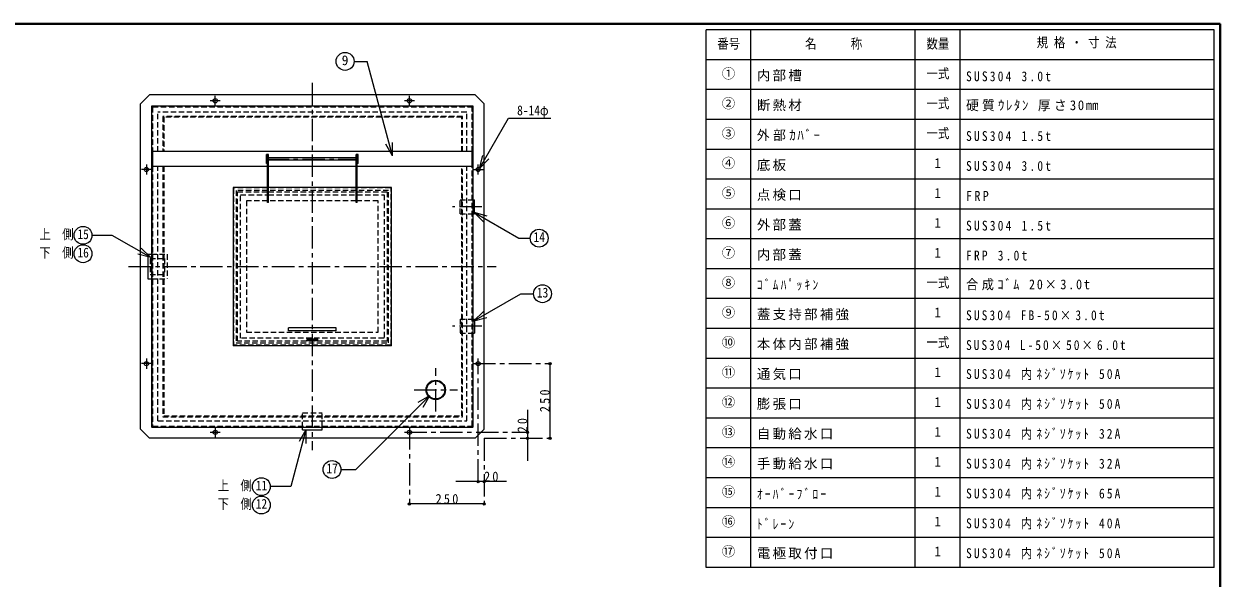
# Model space of a CAD drawing. Units: millimetres at full size, sheet at 1:15. Extents: x -3184 to 2891, y -2037 to 2178.
# Drawn here: x -1112 to 2891, y 322 to 2178 of the extents above; entities that cross this region are included whole.
import ezdxf
from ezdxf.enums import TextEntityAlignment as Align

# ---------------------------------------------------------------- set-up
doc = ezdxf.new("R2010")
doc.units = ezdxf.units.MM
doc.header["$LTSCALE"] = 15
doc.header["$PDMODE"] = 32
doc.header["$PDSIZE"] = 7.5
doc.linetypes.add('CHAIN1', pattern=[8, 5, -1, 1, -1])
doc.linetypes.add('DASHED1', pattern=[1.8, 1.2, -0.6])
doc.layers.add('0-0', color=7, linetype='Continuous', lineweight=18)
doc.styles.add('ＭＳ ゴシック', font='')
doc.styles.get('ＭＳ ゴシック').set_extended_font_data('MS Gothic')

msp = doc.modelspace()

# ---------------------------------------------------------------- linework, layer by layer
at = {"layer": '0-0', "color": 1, "lineweight": 40}
for p, q in [((2890.8, 2177.87), (-3184.2, 2177.87)), ((2890.8, -2037.13), (2890.8, 2177.87))]:
    msp.add_line(p, q, dxfattribs=at)
at = {"layer": '0-0', "color": 3}
for p, q in [((1170.8, 357.87), (1170.8, 2157.87)), ((2870.8, 2157.87), (1170.8, 2157.87)), ((1320.8, 357.87), (1320.8, 2157.87)), ((1870.8, 357.87), (1870.8, 2157.87)), ((2020.8, 357.87), (2020.8, 2157.87)), ((2870.8, 357.87), (2870.8, 2157.87)), ((2870.8, 2057.87), (1170.8, 2057.87)), ((2870.8, 1957.87), (1170.8, 1957.87)), ((2870.8, 1857.87), (1170.8, 1857.87)), ((2870.8, 1757.87), (1170.8, 1757.87)), ((2870.8, 1657.87), (1170.8, 1657.87)), ((2870.8, 1557.87), (1170.8, 1557.87)), ((2870.8, 1457.87), (1170.8, 1457.87)), ((2870.8, 1357.87), (1170.8, 1357.87)), ((2870.8, 1257.87), (1170.8, 1257.87)), ((2870.8, 1157.87), (1170.8, 1157.87)), ((2870.8, 1057.87), (1170.8, 1057.87)), ((2870.8, 957.87), (1170.8, 957.87)), ((2870.8, 857.87), (1170.8, 857.87)), ((2870.8, 757.87), (1170.8, 757.87)), ((2870.8, 657.87), (1170.8, 657.87)), ((2870.8, 557.87), (1170.8, 557.87)), ((2870.8, 457.87), (1170.8, 457.87)), ((2870.8, 357.87), (1170.8, 357.87))]:
    msp.add_line(p, q, dxfattribs=at)
at = {"layer": '0-0'}
for p, q in [((-7.04, 2052.3), (37.26, 2052.3)), ((122.01, 1736.01), (37.26, 2052.3)), ((-684.7, 1901.87), (-684.7, 828.87)), ((-683.2, 1903.37), (389.8, 1903.37)), ((391.3, 828.87), (391.3, 1901.87)), ((122.01, 1736.01), (99.51, 1774.98)), ((122.01, 1736.01), (122.01, 1781.01)), ((0.3, 1729.37), (-293.7, 1729.37)), ((0.3, 1721.37), (-293.7, 1721.37)), ((412.52, 1693.97), (424.16, 1737.43)), ((412.52, 1693.97), (444.34, 1725.79)), ((391.3, 1588.87), (395.55, 1588.87)), ((395.55, 1541.87), (395.55, 1588.87)), ((391.3, 1541.87), (395.55, 1541.87)), ((394.11, 1547.26), (437.58, 1535.61)), ((394.11, 1547.26), (425.93, 1515.44)), ((394.11, 1547.26), (544.62, 1460.36)), ((544.62, 1460.36), (582.23, 1460.36)), ((-687.46, 1395.33), (-730.92, 1406.98)), ((-687.46, 1395.33), (-719.28, 1427.15)), ((-697.45, 1406.37), (-697.45, 1324.37)), ((-697.45, 1406.37), (-684.7, 1406.37)), ((-697.45, 1324.37), (-684.7, 1324.37)), ((394.11, 1183.48), (425.93, 1215.3)), ((391.3, 1188.87), (395.55, 1188.87)), ((394.11, 1183.48), (437.58, 1195.13)), ((395.55, 1188.87), (395.55, 1141.87)), ((391.3, 1141.87), (395.55, 1141.87)), ((245.63, 932.4), (-0.96, 685.81)), ((245.63, 932.4), (206.66, 909.9)), ((245.63, 932.4), (223.13, 893.43)), ((-683.2, 827.37), (389.8, 827.37)), ((-168.07, 818.37), (-218.98, 628.39)), ((-168.07, 818.37), (-190.57, 779.4)), ((-179.2, 819.12), (-179.2, 827.37)), ((-179.2, 819.12), (-114.2, 819.12)), ((-168.07, 818.37), (-168.07, 773.37)), ((-114.2, 819.12), (-114.2, 827.37)), ((-50.75, 685.81), (-0.96, 685.81)), ((-218.98, 628.39), (-287.25, 628.39))]:
    msp.add_line(p, q, dxfattribs=at)
at = {"layer": '0-0', "color": 4, "linetype": 'CHAIN1', "lineweight": 9}
for p, q in [((-146.7, 1980.37), (-146.7, 750.37)), ((-471.7, 1903.37), (-471.7, 1937.37)), ((178.3, 1903.37), (178.3, 1937.37)), ((-454.7, 1920.37), (-488.7, 1920.37)), ((195.3, 1920.37), (161.3, 1920.37)), ((-299.7, 1725.37), (6.3, 1725.37)), ((-684.7, 1690.37), (-718.7, 1690.37)), ((-701.7, 1707.37), (-701.7, 1673.37)), ((391.3, 1690.37), (425.3, 1690.37)), ((408.3, 1673.37), (408.3, 1707.37)), ((420.55, 1565.37), (322.55, 1565.37)), ((-761.7, 1365.37), (468.3, 1365.37)), ((420.55, 1165.37), (322.55, 1165.37)), ((-701.7, 1057.37), (-701.7, 1023.37)), ((408.3, 645.37), (408.3, 1057.37)), ((-684.7, 1040.37), (-718.7, 1040.37)), ((266.3, 879.87), (266.3, 1024.87)), ((391.3, 1040.37), (648.3, 1040.37)), ((193.8, 952.37), (338.8, 952.37)), ((-488.7, 810.37), (-454.7, 810.37)), ((-471.7, 827.37), (-471.7, 793.37)), ((161.3, 810.37), (573.3, 810.37)), ((178.3, 827.37), (178.3, 570.37)), ((428.3, 790.37), (428.3, 570.37)), ((428.3, 790.37), (648.3, 790.37))]:
    msp.add_line(p, q, dxfattribs=at)
at = {"layer": '0-0', "color": 4, "lineweight": 9}
for p, q in [((-721.7, 1910.37), (-691.7, 1940.37)), ((398.3, 1940.37), (-691.7, 1940.37)), ((398.3, 1940.37), (428.3, 1910.37)), ((-721.7, 820.37), (-721.7, 1910.37)), ((648.3, 1040.37), (648.3, 790.37)), ((573.3, 885.37), (573.3, 715.37)), ((-721.7, 820.37), (-691.7, 790.37)), ((398.3, 790.37), (-691.7, 790.37)), ((503.3, 645.37), (333.3, 645.37)), ((428.3, 570.37), (178.3, 570.37))]:
    msp.add_line(p, q, dxfattribs=at)
at = {"layer": '0-0', "color": 4, "linetype": 'DASHED1', "lineweight": 9}
for p, q in [((-683.2, 1900.37), (-683.2, 830.37)), ((-681.7, 1901.87), (388.3, 1901.87)), ((-681.7, 1898.87), (-681.7, 1750.37)), ((-680.2, 1900.37), (386.8, 1900.37)), ((369.8, 1881.87), (-663.2, 1881.87)), ((-663.2, 1750.37), (-663.2, 1881.87)), ((369.8, 1750.37), (369.8, 1881.87)), ((388.3, 1750.37), (388.3, 1898.87)), ((389.8, 830.37), (389.8, 1900.37)), ((-293.7, 1729.37), (-299.7, 1729.37)), ((-293.7, 1721.37), (-299.7, 1721.37)), ((0.3, 1729.37), (6.3, 1729.37)), ((0.3, 1721.37), (6.3, 1721.37)), ((-681.7, 1700.37), (-681.7, 831.87)), ((-663.2, 848.87), (-663.2, 1700.37)), ((369.8, 848.87), (369.8, 1700.37)), ((388.3, 831.87), (388.3, 1700.37)), ((-396.7, 1115.37), (-396.7, 1615.37)), ((-396.7, 1615.37), (-296.7, 1615.37)), ((-386.7, 1125.37), (-386.7, 1605.37)), ((-386.7, 1605.37), (-296.7, 1605.37)), ((-293.7, 1615.37), (0.3, 1615.37)), ((-293.7, 1605.37), (0.3, 1605.37)), ((3.3, 1615.37), (103.3, 1615.37)), ((3.3, 1605.37), (93.3, 1605.37)), ((93.3, 1605.37), (93.3, 1125.37)), ((103.3, 1615.37), (103.3, 1115.37)), ((347.55, 1541.87), (391.3, 1541.87)), ((-684.7, 1406.37), (-632.45, 1406.37)), ((-632.45, 1406.37), (-632.45, 1324.37)), ((-688.95, 1391.87), (-640.95, 1391.87)), ((-688.95, 1391.87), (-688.95, 1338.87)), ((-640.95, 1391.87), (-640.95, 1338.87)), ((-688.95, 1338.87), (-640.95, 1338.87)), ((-684.7, 1324.37), (-632.45, 1324.37)), ((347.55, 1188.87), (391.3, 1188.87)), ((93.3, 1125.37), (-386.7, 1125.37)), ((103.3, 1115.37), (-396.7, 1115.37)), ((-663.2, 848.87), (369.8, 848.87)), ((-179.2, 875.12), (-114.2, 875.12)), ((-179.2, 827.37), (-179.2, 875.12)), ((-114.2, 827.37), (-114.2, 875.12)), ((-681.7, 828.87), (388.3, 828.87)), ((-680.2, 830.37), (386.8, 830.37))]:
    msp.add_line(p, q, dxfattribs=at)
at = {"layer": '0-0', "linetype": 'DASHED1'}
for p, q in [((-647, 1868.37), (-647, 1750.37)), ((-644, 1865.37), (-644, 1750.37)), ((-293.7, 1730.37), (-299.7, 1730.37)), ((6.3, 1730.37), (0.3, 1730.37)), ((-647, 1700.37), (-647, 862.37)), ((-644, 1700.37), (-644, 865.37)), ((-293.7, 1720.37), (-299.7, 1720.37)), ((6.3, 1720.37), (0.3, 1720.37)), ((353.3, 865.37), (353.3, 1700.37)), ((356.3, 862.37), (356.3, 1700.37)), ((-410.2, 1627.37), (-410.2, 1103.37)), ((-296.7, 1628.87), (-408.7, 1628.87)), ((-401.7, 1620.37), (-401.7, 1110.37)), ((-296.7, 1620.37), (-401.7, 1620.37)), ((0.3, 1628.87), (-293.7, 1628.87)), ((0.3, 1620.37), (-293.7, 1620.37)), ((115.3, 1628.87), (3.3, 1628.87)), ((116.8, 1103.37), (116.8, 1627.37)), ((-366.7, 1585.37), (-366.7, 1145.37)), ((-296.7, 1585.37), (-366.7, 1585.37)), ((0.3, 1585.37), (-293.7, 1585.37)), ((-366.7, 1145.37), (73.3, 1145.37)), ((115.3, 1101.87), (-408.7, 1101.87)), ((-647, 862.37), (356.3, 862.37)), ((-644, 865.37), (353.3, 865.37))]:
    msp.add_line(p, q, dxfattribs=at)
at = {"layer": '0-0', "color": 5, "lineweight": 25}
for p, q in [((-299.7, 1710.37), (-299.7, 1740.37)), ((-293.7, 1740.37), (-299.7, 1740.37)), ((-293.7, 1580.37), (-293.7, 1740.37)), ((0.3, 1580.37), (0.3, 1740.37)), ((6.3, 1740.37), (0.3, 1740.37)), ((3.3, 1580.37), (3.3, 1740.37)), ((6.3, 1710.37), (6.3, 1740.37)), ((388.3, 1700.37), (388.3, 1750.37)), ((-296.7, 1700.37), (-681.7, 1700.37)), ((-296.7, 1710.37), (-299.7, 1710.37)), ((0.3, 1700.37), (-293.7, 1700.37)), ((6.3, 1710.37), (3.3, 1710.37)), ((388.3, 1700.37), (3.3, 1700.37)), ((-411.7, 1628.87), (-411.7, 1101.87)), ((-296.7, 1630.37), (-410.2, 1630.37)), ((-293.7, 1610.37), (-296.7, 1610.37)), ((0.3, 1630.37), (-293.7, 1630.37)), ((3.3, 1610.37), (0.3, 1610.37)), ((116.8, 1630.37), (3.3, 1630.37)), ((118.3, 1101.87), (118.3, 1628.87)), ((3.3, 1580.37), (0.3, 1580.37)), ((-226.7, 1150.37), (-226.7, 1160.37)), ((-66.7, 1150.37), (-226.7, 1150.37)), ((-162.7, 1123.37), (-130.7, 1123.37)), ((-131.7, 1121.87), (-161.7, 1121.87)), ((-161.7, 1118.87), (-161.7, 1121.87)), ((-131.7, 1118.87), (-131.7, 1121.87)), ((116.8, 1100.37), (-410.2, 1100.37)), ((-162.7, 1117.37), (-130.7, 1117.37)), ((-161.7, 1118.87), (-131.7, 1118.87))]:
    msp.add_line(p, q, dxfattribs=at)
at = {"layer": '0-0', "color": 4, "lineweight": 9}
msp.add_lwpolyline([(398.3, 790.37), (428.3, 820.37), (428.3, 1910.37)], dxfattribs=at)
at = {"layer": '0-0', "linetype": 'DASHED1'}
for points in [[(356.3, 1750.37), (356.3, 1868.37), (-647, 1868.37)], [(353.3, 1750.37), (353.3, 1865.37), (-644, 1865.37)], [(-401.7, 1110.37), (108.3, 1110.37), (108.3, 1620.37), (3.3, 1620.37)], [(73.3, 1145.37), (73.3, 1585.37), (3.3, 1585.37)]]:
    msp.add_lwpolyline(points, dxfattribs=at)
at = {"layer": '0-0'}
for points in [[(412.52, 1693.97), (509.5, 1861.95), (651.12, 1861.95)], [(-687.46, 1395.33), (-816.44, 1469.8), (-883.92, 1469.8)], [(394.11, 1183.48), (551.49, 1274.34), (593.49, 1274.34)]]:
    msp.add_lwpolyline(points, dxfattribs=at)
at = {"layer": '0-0', "color": 5, "lineweight": 25}
for points in [[(388.3, 1750.37), (-681.7, 1750.37), (-681.7, 1700.37)], [(-293.7, 1580.37), (-296.7, 1580.37), (-296.7, 1740.37)], [(-66.7, 1150.37), (-66.7, 1160.37), (-226.7, 1160.37)]]:
    msp.add_lwpolyline(points, dxfattribs=at)
at = {"layer": '0-0', "color": 4, "linetype": 'DASHED1', "lineweight": 9}
for points in [[(347.55, 1541.87), (347.55, 1588.87), (391.3, 1588.87)], [(347.55, 1188.87), (347.55, 1141.87), (391.3, 1141.87)]]:
    msp.add_lwpolyline(points, dxfattribs=at)
at = {"layer": '0-0'}
for centre in [(-37.04, 2052.3), (-913.92, 1469.8), (612.23, 1460.36), (-913.92, 1408.3), (623.49, 1274.34), (-80.75, 685.81), (-317.25, 628.39), (-317.25, 566.89)]:
    msp.add_circle(centre, 30, dxfattribs=at)
at = {"layer": '0-0', "color": 4, "lineweight": 9}
for centre in [(-471.7, 1920.37), (178.3, 1920.37), (-701.7, 1690.37), (408.3, 1690.37), (-701.7, 1040.37), (408.3, 1040.37), (-471.7, 810.37), (178.3, 810.37)]:
    msp.add_circle(centre, 7, dxfattribs=at)
at = {"layer": '0-0', "color": 5, "lineweight": 25}
for radius in [32.5, 30.25]:
    msp.add_circle((266.3, 952.37), radius, dxfattribs=at)
at = {"layer": '0-0'}
for centre, start, end in [((-683.2, 1901.87), 90, 180), ((389.8, 1901.87), 0, 90), ((-683.2, 828.87), 180, 270), ((389.8, 828.87), 270, 0)]:
    msp.add_arc(centre, 1.5, start, end, dxfattribs=at)
at = {"layer": '0-0', "color": 4, "linetype": 'DASHED1', "lineweight": 9}
for centre, start, end in [((-681.7, 1900.37), 90, 180), ((-680.2, 1898.87), 90, 180), ((386.8, 1898.87), 0, 90), ((388.3, 1900.37), 0, 90), ((-681.7, 830.37), 180, 270), ((-680.2, 831.87), 180, 270), ((386.8, 831.87), 270, 0), ((388.3, 830.37), 270, 0)]:
    msp.add_arc(centre, 1.5, start, end, dxfattribs=at)
at = {"layer": '0-0', "color": 5, "lineweight": 25}
for centre, radius, start, end in [((-410.2, 1628.87), 1.5, 90, 180), ((116.8, 1628.87), 1.5, 0, 90), ((-162.7, 1120.37), 3, 90, 270), ((-130.7, 1120.37), 3, 270, 90), ((-410.2, 1101.87), 1.5, 180, 270), ((116.8, 1101.87), 1.5, 270, 0)]:
    msp.add_arc(centre, radius, start, end, dxfattribs=at)
at = {"layer": '0-0', "linetype": 'DASHED1'}
for centre, start, end in [((-408.7, 1627.37), 90, 180), ((115.3, 1627.37), 0, 90), ((-408.7, 1103.37), 180, 270), ((115.3, 1103.37), 270, 0)]:
    msp.add_arc(centre, 1.5, start, end, dxfattribs=at)
at = {"layer": '0-0', "color": 4}
for p in [(648.3, 1040.37), (573.3, 810.37), (573.3, 790.37), (648.3, 790.37), (408.3, 645.37), (428.3, 645.37), (178.3, 570.37), (428.3, 570.37)]:
    msp.add_point(p, dxfattribs=at)

# ---------------------------------------------------------------- texts
at = {"layer": '0-0', "style": 'ＭＳ ゴシック', "width": 0.85}
for s, p in [('番号', (1208.3, 2085.37)), ('名\u3000\u3000\u3000称', (1502.05, 2085.37)), ('数量', (1908.3, 2085.37)), ('規 格 ・ 寸 法', (2277.18, 2089.43)), ('一式', (1908.3, 1985.37)), ('一式', (1908.3, 1885.37)), ('8-14φ', (538.62, 1861.95)), ('一式', (1908.3, 1785.37)), ('上\u3000側', (-1060.17, 1447.3)), ('15', (-932.67, 1447.3)), ('14', (593.48, 1437.86)), ('下\u3000側', (-1060.17, 1385.8)), ('16', (-932.67, 1385.8)), ('一式', (1908.3, 1285.37)), ('13', (604.74, 1251.84)), ('一式', (1908.3, 1085.37)), ('17', (-99.5, 663.31)), ('上\u3000側', (-463.5, 605.89)), ('11', (-336, 605.89)), ('下\u3000側', (-463.5, 544.39)), ('12', (-336, 544.39))]:
    msp.add_text(s, height=32.99, dxfattribs=at).set_placement(p, align=Align.BOTTOM_LEFT)
at = {"layer": '0-0', "style": 'ＭＳ ゴシック'}
for s, p in [('9', (-48.29, 2029.8)), ('①', (1223.3, 1985.37)), ('②', (1223.3, 1885.37)), ('③', (1223.3, 1785.37)), ('④', (1223.3, 1685.37)), ('1', (1934.55, 1685.37)), ('⑤', (1223.3, 1585.37)), ('1', (1934.55, 1585.37)), ('⑥', (1223.3, 1485.37)), ('1', (1934.55, 1485.37)), ('⑦', (1223.3, 1385.37)), ('1', (1934.55, 1385.37)), ('⑧', (1223.3, 1285.37)), ('⑨', (1223.3, 1185.37)), ('1', (1934.55, 1185.37)), ('⑩', (1223.3, 1085.37)), ('⑪', (1223.3, 985.37)), ('1', (1934.55, 985.37)), ('⑫', (1223.3, 885.37)), ('1', (1934.55, 885.37)), ('⑬', (1223.3, 785.37)), ('1', (1934.55, 785.37)), ('⑭', (1223.3, 685.37)), ('1', (1934.55, 685.37)), ('⑮', (1223.3, 585.37)), ('1', (1934.55, 585.37)), ('⑯', (1223.3, 485.37)), ('1', (1934.55, 485.37)), ('⑰', (1223.3, 385.37)), ('1', (1934.55, 385.37))]:
    msp.add_text(s, height=32.99, dxfattribs=at).set_placement(p, align=Align.BOTTOM_LEFT)
at = {"layer": '0-0', "char_height": 32.99, "attachment_point": 7, "style": 'ＭＳ ゴシック'}
for s, insert in [('\\T1.17;内部槽', (1340.8, 1985.37)), ('\\T1.39;\\W0.85;SUS304\\~3.0t', (2040.8, 1985.37)), ('\\T1.17;断熱材', (1340.8, 1885.37)), ('\\T1.25;\\W0.95;硬質ｳﾚﾀﾝ\\~厚さ30㎜', (2040.8, 1885.37)), ('\\T1.27;\\W0.95;外部ｶﾊﾞｰ', (1340.8, 1785.37)), ('\\T1.39;\\W0.85;SUS304\\~1.5t', (2040.8, 1785.37)), ('\\T1.17;底板', (1340.8, 1685.37)), ('\\T1.39;\\W0.85;SUS304\\~3.0t', (2040.8, 1685.37)), ('\\T1.17;点検口', (1340.8, 1585.37)), ('\\T1.38;\\W0.9;FRP', (2040.8, 1585.37)), ('\\T1.17;外部蓋', (1340.8, 1485.37)), ('\\T1.39;\\W0.85;SUS304\\~1.5t', (2040.8, 1485.37)), ('\\T1.17;内部蓋', (1340.8, 1385.37)), ('\\T1.39;\\W0.85;FRP\\~3.0t', (2040.8, 1385.37)), ('\\T1.39;\\W0.85;ｺﾞﾑﾊﾟｯｷﾝ', (1340.8, 1285.37)), ('\\T1.3;\\W0.9;合成ｺﾞﾑ\\~20×3.0t', (2040.8, 1285.37)), ('\\T1.17;蓋支持部補強', (1340.8, 1185.37)), ('\\T1.37;\\W0.85;SUS304\\~FB-50×3.0t', (2040.8, 1185.37)), ('\\T1.17;本体内部補強', (1340.8, 1085.37)), ('\\T1.35;\\W0.85;SUS304\\~L-50×50×6.0t', (2040.8, 1085.37)), ('\\T1.17;通気口', (1340.8, 985.37)), ('\\T1.37;\\W0.85;SUS304\\~内ﾈｼﾞｿｹｯﾄ\\~50A', (2040.8, 985.37)), ('\\T1.17;膨張口', (1340.8, 885.37)), ('\\T1.37;\\W0.85;SUS304\\~内ﾈｼﾞｿｹｯﾄ\\~50A', (2040.8, 885.37)), ('\\T1.17;自動給水口', (1340.8, 785.37)), ('\\T1.37;\\W0.85;SUS304\\~内ﾈｼﾞｿｹｯﾄ\\~32A', (2040.8, 785.37)), ('\\T1.17;手動給水口', (1340.8, 685.37)), ('\\T1.37;\\W0.85;SUS304\\~内ﾈｼﾞｿｹｯﾄ\\~32A', (2040.8, 685.37)), ('\\T1.36;\\W0.9;20', (428.3, 645.37)), ('\\T1.38;\\W0.9;250', (265.8, 570.37)), ('\\T1.39;\\W0.85;ｵｰﾊﾞｰﾌﾞﾛｰ', (1340.8, 585.37)), ('\\T1.37;\\W0.85;SUS304\\~内ﾈｼﾞｿｹｯﾄ\\~65A', (2040.8, 585.37)), ('\\T1.38;\\W0.85;ﾄﾞﾚｰﾝ', (1340.8, 485.37)), ('\\T1.37;\\W0.85;SUS304\\~内ﾈｼﾞｿｹｯﾄ\\~40A', (2040.8, 485.37)), ('\\T1.17;電極取付口', (1340.8, 385.37)), ('\\T1.37;\\W0.85;SUS304\\~内ﾈｼﾞｿｹｯﾄ\\~50A', (2040.8, 385.37))]:
    msp.add_mtext(s, dxfattribs=dict(at, insert=insert))
at = {"layer": '0-0', "char_height": 32.99, "attachment_point": 7, "rotation": 90, "style": 'ＭＳ ゴシック'}
for s, insert in [('\\T1.38;\\W0.9;250', (648.3, 877.87)), ('\\T1.36;\\W0.9;20', (573.3, 810.37))]:
    msp.add_mtext(s, dxfattribs=dict(at, insert=insert))

doc.saveas('drawing.dxf')
